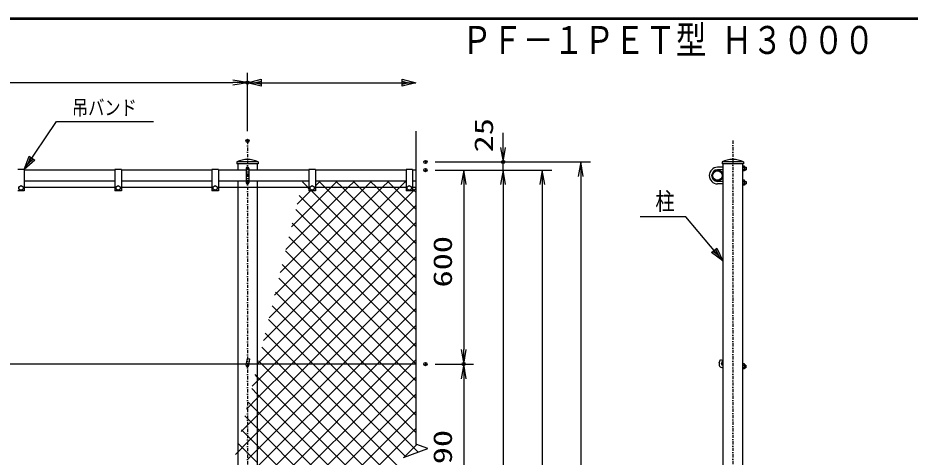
# Model space of a CAD drawing. Units: millimetres, scale not verified. Extents: x -4425 to 4425, y -3150 to 3150.
# Drawn here: x -1857 to 901, y 1567 to 2925 of the extents above; entities that cross this region are included whole.
import ezdxf
from ezdxf.enums import TextEntityAlignment as Align

# ---------------------------------------------------------------- set-up
doc = ezdxf.new("R2010")
doc.units = ezdxf.units.MM
doc.header["$LTSCALE"] = 20
doc.header["$PDMODE"] = 32
doc.header["$PDSIZE"] = 10
doc.linetypes.add('USER1', pattern=[1.01, 0.5, -0.25, 0.01, -0.25])
for name, color, linetype, lineweight in [('0-0_1', 7, 'Continuous', 25), ('0-1_0', 7, 'Continuous', 25), ('0-3_EXTCNT-L', 4, 'Continuous', 25), ('0-5_WAKU', 7, 'Continuous', 25), ('0-6_D-TTL-TXT', 7, 'Continuous', 25)]:
    doc.layers.add(name, color=color, linetype=linetype, lineweight=lineweight)
doc.layers.add('0-2_DEFPOINTS', color=7, linetype='Continuous')
doc.styles.add('ＭＳ ゴシック', font='')
doc.styles.get('ＭＳ ゴシック').set_extended_font_data('MS Gothic')

# ---------------------------------------------------------------- blocks, each defined once
blk = doc.blocks.new('C70')
at = {"layer": '0-0_1', "color": 4}
blk.add_line((75268.1, 97998.2), (75290.3, 98018.6), dxfattribs=at)
blk = doc.blocks.new('C93')
at = {"layer": '0-0_1', "color": 4}
for points in [[(93549.4, 109625.9), (91262.8, 112340.3), (88427.8, 112340.3)], [(93088.5, 110336), (93278.8, 109947.1), (92927.9, 110200.7)]]:
    blk.add_lwpolyline(points, dxfattribs=at)
blk.add_lwpolyline([(93168.8, 110403.6), (93549.4, 109625.9), (92847.6, 110133.1)], close=True, dxfattribs=at)
blk = doc.blocks.new('DARROWS')
at = {"layer": '0-1_0', "color": 2}
blk.add_line((0, 0), (-19.982, 0), dxfattribs=at)
blk.add_lwpolyline([(-20, -3.333), (0, 0), (-20, 3.333)], dxfattribs=at)

msp = doc.modelspace()

# ---------------------------------------------------------------- linework, layer by layer
at = {"layer": '0-0_1', "color": 4}
for p, q in [((-627.12, 2574.62), (-627.12, 1607.54)), ((389.65, 2463.08), (394.65, 2463.08)), ((389.65, 2456.28), (394.65, 2456.28)), ((389.65, 2419.08), (394.65, 2419.08)), ((389.65, 2412.28), (394.65, 2412.28)), ((393.68, 1851.08), (389.68, 1851.08)), ((393.68, 1844.28), (389.68, 1844.28))]:
    msp.add_line(p, q, dxfattribs=at)
at = {"layer": '0-0_1', "color": 4, "linetype": 'USER1'}
for p, q in [((-1147.11, 2544.68), (-1147.12, -935.32)), ((352.88, 2545.53), (352.88, -935.32))]:
    msp.add_line(p, q, dxfattribs=at)
at = {"layer": '0-0_1'}
for p, q in [((-1837.11, 2456.68), (-1857.12, 2456.68)), ((-1837.11, 2456.68), (-1837.11, 2390.68)), ((-1557.12, 2456.68), (-1557.12, 2390.68)), ((-1537.11, 2456.68), (-1557.12, 2456.68)), ((-1537.11, 2456.68), (-1537.11, 2390.68)), ((-1257.12, 2456.68), (-1257.12, 2390.68)), ((-1237.12, 2456.68), (-1257.12, 2456.68)), ((-1237.12, 2456.68), (-1237.12, 2390.68)), ((-1114.12, 2479.68), (-1180.12, 2479.68)), ((-1180.12, 2479.68), (-1180.12, 2473.68)), ((-1114.12, 2473.68), (-1180.12, 2473.68)), ((-1177.42, 2473.68), (-1177.42, 2454.68)), ((-1151.12, 2459.68), (-1151.12, 2415.68)), ((-1143.12, 2459.68), (-1143.12, 2415.68)), ((-1116.81, 2473.68), (-1116.82, 2454.68)), ((-1114.12, 2479.68), (-1114.12, 2473.68)), ((-957.12, 2456.68), (-957.12, 2390.68)), ((-937.11, 2456.68), (-957.12, 2456.68)), ((-937.11, 2456.68), (-937.11, 2390.68)), ((-657.12, 2456.68), (-657.12, 2390.68)), ((-637.11, 2456.68), (-657.12, 2456.68)), ((-637.11, 2456.68), (-637.11, 2390.68)), ((322.55, 2463.68), (305.55, 2463.68)), ((322.55, 2455.68), (305.55, 2455.68)), ((385.88, 2479.68), (319.88, 2479.68)), ((319.88, 2479.68), (319.88, 2473.68)), ((385.88, 2473.68), (319.88, 2473.68)), ((389.07, 2467.18), (383.15, 2467.18)), ((383.15, 2463.43), (389.07, 2463.43)), ((383.15, 2455.94), (389.07, 2455.94)), ((385.89, 2479.68), (385.89, 2473.68)), ((389.65, 2465.93), (389.07, 2467.18)), ((389.65, 2463.68), (394.05, 2463.68)), ((389.65, 2455.68), (394.05, 2455.68)), ((394.05, 2463.68), (394.05, 2455.68)), ((394.05, 2463.68), (394.65, 2463.08)), ((394.65, 2456.28), (394.05, 2455.68)), ((394.65, 2463.08), (394.65, 2456.28)), ((-1557.12, 2454.68), (-1837.12, 2454.68)), ((-1257.12, 2454.68), (-1537.11, 2454.68)), ((-1151.12, 2454.68), (-1237.12, 2454.68)), ((-957.12, 2454.68), (-1143.12, 2454.68)), ((-657.12, 2454.68), (-937.11, 2454.68)), ((-627.12, 2454.68), (-637.11, 2454.68)), ((-1853.61, 2395.43), (-1853.61, 2402.93)), ((-1557.12, 2420.68), (-1837.12, 2420.68)), ((-1557.12, 2400.68), (-1837.12, 2400.68)), ((-1553.61, 2395.43), (-1553.61, 2402.93)), ((-1257.12, 2420.68), (-1537.11, 2420.68)), ((-1257.12, 2400.68), (-1537.11, 2400.68)), ((-1253.61, 2395.43), (-1253.61, 2402.93)), ((-1151.12, 2420.68), (-1237.12, 2420.68)), ((-957.12, 2400.68), (-1237.12, 2400.68)), ((-1177.42, 2420.68), (-1177.42, -481.32)), ((-957.12, 2420.68), (-1143.12, 2420.68)), ((-1116.82, 2420.68), (-1116.82, -481.32)), ((-953.61, 2395.43), (-953.61, 2402.93)), ((-657.12, 2420.68), (-937.11, 2420.68)), ((-657.12, 2400.68), (-937.11, 2400.68)), ((-653.61, 2395.43), (-653.61, 2402.93)), ((-627.12, 2420.68), (-637.11, 2420.68)), ((-627.12, 2400.68), (-637.11, 2400.68)), ((322.55, 2419.68), (305.55, 2419.68)), ((322.55, 2411.68), (305.55, 2411.68)), ((389.07, 2423.18), (383.15, 2423.18)), ((383.15, 2419.43), (389.07, 2419.43)), ((383.15, 2411.94), (389.07, 2411.94)), ((389.65, 2421.93), (389.07, 2423.18)), ((389.65, 2419.68), (394.05, 2419.68)), ((389.65, 2411.68), (394.05, 2411.68)), ((394.05, 2419.68), (394.05, 2411.68)), ((394.05, 2419.68), (394.65, 2419.08)), ((394.05, 2411.68), (394.65, 2412.28)), ((394.65, 2419.08), (394.65, 2412.28)), ((-1837.11, 2390.68), (-1857.11, 2390.68)), ((-1847.11, 2391.68), (-1853.61, 2395.43)), ((-1537.11, 2390.68), (-1557.11, 2390.68)), ((-1547.11, 2391.68), (-1553.61, 2395.43)), ((-1237.11, 2390.68), (-1257.11, 2390.68)), ((-1247.11, 2391.68), (-1253.61, 2395.43)), ((-937.11, 2390.68), (-957.11, 2390.68)), ((-947.11, 2391.68), (-953.61, 2395.43)), ((-637.11, 2390.68), (-657.11, 2390.68)), ((-647.11, 2391.68), (-653.61, 2395.43)), ((-1150.47, 1854.68), (-3142.35, 1854.68)), ((-1143.16, 1850.1), (-1139.51, 1870.78)), ((-627.12, 1854.68), (-1142.35, 1854.68)), ((311.12, 1858.44), (314.87, 1868.73)), ((314.87, 1868.73), (322.39, 1865.99)), ((318.64, 1855.71), (322.39, 1865.99)), ((321.46, 1851.68), (322.58, 1851.68)), ((389.11, 1855.18), (383.18, 1855.18)), ((383.18, 1851.43), (389.11, 1851.43)), ((389.68, 1853.93), (389.11, 1855.18)), ((393.08, 1851.68), (389.68, 1851.68)), ((393.68, 1851.08), (393.08, 1851.68)), ((393.08, 1851.68), (393.08, 1843.68)), ((393.68, 1851.08), (393.68, 1844.28)), ((321.46, 1843.68), (322.58, 1843.68)), ((383.18, 1843.93), (389.11, 1843.93)), ((393.08, 1843.68), (389.68, 1843.68)), ((393.68, 1844.28), (393.08, 1843.68))]:
    msp.add_line(p, q, dxfattribs=at)
at = {"layer": '0-0_1', "color": 4}
for points in [[(-1105.11, 2714.18), (-1147.11, 2724.68), (-1105.11, 2735.18)], [(-1804.9, 2485.6), (-1837.11, 2456.68), (-1822.3, 2497.36)]]:
    msp.add_lwpolyline(points, close=True, dxfattribs=at)
for points in [[(-1147.11, 2724.68), (-627.12, 2724.68), (-669.12, 2714.18), (-669.12, 2735.18), (-627.12, 2724.68)], [(-1105.11, 2719.43), (-1126.11, 2724.68), (-1105.11, 2729.93)], [(-669.12, 2729.93), (-648.12, 2724.68), (-669.12, 2719.43)], [(-1837.11, 2456.68), (-1737.12, 2604.68), (-1437.87, 2604.68)], [(-1809.25, 2488.54), (-1825.36, 2474.08), (-1817.95, 2494.42)], [(-664.7, 1566.5), (-589.53, 1593.86), (-627.12, 1607.54)]]:
    msp.add_lwpolyline(points, dxfattribs=at)
at = {"layer": '0-0_1'}
for points in [[(322.58, 2473.68), (322.58, -545.32), (322.58, -900.32)], [(389.65, 2465.93), (389.65, 2453.43), (389.07, 2452.18), (383.15, 2452.18)], [(383.19, 2473.68), (383.18, -545.32), (383.18, -900.32)], [(-1853.61, 2402.93), (-1847.11, 2406.69), (-1840.61, 2402.93), (-1840.61, 2395.43), (-1847.11, 2391.68)], [(-1553.61, 2402.93), (-1547.11, 2406.69), (-1540.61, 2402.93), (-1540.61, 2395.43), (-1547.11, 2391.68)], [(-1253.61, 2402.93), (-1247.11, 2406.69), (-1240.62, 2402.93), (-1240.62, 2395.43), (-1247.11, 2391.68)], [(-953.61, 2402.93), (-947.11, 2406.69), (-940.62, 2402.93), (-940.62, 2395.43), (-947.11, 2391.68)], [(-653.61, 2402.93), (-647.11, 2406.69), (-640.62, 2402.93), (-640.62, 2395.43), (-647.11, 2391.68)], [(389.65, 2421.93), (389.65, 2409.43), (389.07, 2408.18), (383.15, 2408.18)], [(-1151.04, 1851.43), (-1147.4, 1872.11), (-1139.51, 1870.78)], [(389.68, 1853.93), (389.68, 1841.43), (389.11, 1840.18), (383.18, 1840.18)]]:
    msp.add_lwpolyline(points, dxfattribs=at)
for centre, radius in [((305.55, 2437.68), 17), ((305.55, 2437.68), 14.7), ((-1847.11, 2399.18), 6.5), ((-1547.11, 2399.18), 6.5), ((-1247.11, 2399.18), 6.5), ((-947.11, 2399.18), 6.5), ((-647.11, 2399.18), 6.5), ((320.58, 1854.68), 2)]:
    msp.add_circle(centre, radius, dxfattribs=at)
for centre, radius, start, end in [((-1147.12, 2415.63), 72.06, 62.74366, 117.25622), ((352.88, 2415.61), 72.08, 62.75156, 117.24901), ((-1147.12, 2459.68), 4, 0, 180), ((306.55, 2437.68), 26, 92.20422, 267.79578), ((306.55, 2437.68), 18, 93.18472, 266.81528), ((383.93, 2465.93), 5.71, 334.0202, 0), ((377.2, 2459.68), 12.45, 342.48083, 17.5195), ((383.93, 2453.43), 5.71, 0, 25.97979), ((-1147.12, 2415.68), 4, 180, 0), ((383.93, 2421.93), 5.71, 334.0202, 0), ((377.2, 2415.68), 12.45, 342.48083, 17.5195), ((383.93, 2409.43), 5.71, 0, 25.97979), ((-1147.12, 1850.68), 4, 169.25091, 351.57761), ((321.46, 1854.68), 11, 160.00017, 270), ((321.46, 1854.68), 3, 160.00017, 270), ((377.23, 1847.68), 12.45, 342.48373, 17.51709), ((383.97, 1853.93), 5.71, 334.0199, 0), ((383.97, 1841.43), 5.71, 0, 25.9799)]:
    msp.add_arc(centre, radius, start, end, dxfattribs=at)
at = {"layer": '0-1_0', "color": 1}
for p, q in [((-1147.11, 2574.68), (-1147.11, 2755.24)), ((-567.12, 2479.68), (-87.11, 2479.68)), ((-567.12, 2479.68), (-327.12, 2479.68)), ((-567.12, 2454.68), (-205.88, 2454.68)), ((-567.12, 2454.68), (-327.12, 2454.68)), ((-567.12, 2454.68), (-327.11, 2454.68)), ((-567.12, 2454.68), (-448.88, 2454.68)), ((-567.12, 1854.68), (-448.88, 1854.68)), ((-567.12, 1854.68), (-448.88, 1854.68))]:
    msp.add_line(p, q, dxfattribs=at)
at = {"layer": '0-1_0', "color": 2}
for p, q in [((-3102.11, 2725.24), (-1192.11, 2725.24)), ((-357.12, 2524.68), (-357.12, 2569.68)), ((-357.12, 2454.68), (-357.12, 2479.68)), ((-117.11, 2434.68), (-117.11, -855.32)), ((-478.88, 2409.68), (-478.88, 1899.68)), ((-357.12, 2409.68), (-357.12, 2364.68)), ((-357.11, 2409.68), (-357.11, -470.32)), ((-235.88, 2409.68), (-235.88, -500.32)), ((-478.88, 1809.68), (-478.88, 1309.68))]:
    msp.add_line(p, q, dxfattribs=at)
at = {"layer": '0-2_DEFPOINTS'}
for p in [(-1147.11, 2725.24), (-1147.11, 2544.68), (-597.12, 2479.68), (-357.12, 2479.68), (-597.12, 2454.68), (-597.12, 1854.68), (-478.88, 1854.68)]:
    msp.add_point(p, dxfattribs=at)
at = {"layer": '0-3_EXTCNT-L'}
for p, q in [((-1080.58, 1997.66), (-677.56, 2400.68)), ((-1063.29, 2067.99), (-730.6, 2400.68)), ((-1046, 2138.31), (-783.63, 2400.68)), ((-1028.71, 2208.63), (-836.66, 2400.68)), ((-1011.42, 2278.96), (-889.7, 2400.68)), ((-976.84, 2419.6), (-975.76, 2420.68)), ((-937.11, 2406.3), (-922.73, 2420.68)), ((-906.68, 2400.68), (-926.68, 2420.68)), ((-627.12, 2121.12), (-906.68, 2400.68)), ((-889.7, 2400.68), (-869.7, 2420.68)), ((-853.65, 2400.68), (-873.65, 2420.68)), ((-627.12, 2174.15), (-853.65, 2400.68)), ((-836.66, 2400.68), (-816.66, 2420.68)), ((-800.62, 2400.68), (-820.62, 2420.68)), ((-627.12, 2227.18), (-800.62, 2400.68)), ((-783.63, 2400.68), (-763.63, 2420.68)), ((-747.58, 2400.68), (-767.58, 2420.68)), ((-627.12, 2280.21), (-747.58, 2400.68)), ((-730.6, 2400.68), (-710.6, 2420.68)), ((-694.55, 2400.68), (-714.55, 2420.68)), ((-627.12, 2333.25), (-694.55, 2400.68)), ((-677.56, 2400.68), (-657.57, 2420.68)), ((-657.12, 2416.28), (-661.52, 2420.68)), ((-1097.87, 1927.34), (-627.12, 2398.1)), ((-994.13, 2349.28), (-952.73, 2390.68)), ((-627.12, 2015.05), (-987.66, 2375.6)), ((-627.12, 2068.08), (-949.71, 2390.68)), ((-627.12, 2386.28), (-637.11, 2396.28)), ((-1115.16, 1857.02), (-627.12, 2345.07)), ((-627.12, 1962.02), (-998.13, 2333.03)), ((-627.12, 1908.98), (-1008.59, 2290.46)), ((-627.12, 1855.95), (-1019.06, 2247.89)), ((-1011.43, 1854.68), (-627.12, 2239)), ((-678.88, 1854.68), (-1029.52, 2205.33)), ((-958.4, 1854.68), (-627.12, 2185.97)), ((-731.91, 1854.68), (-1039.99, 2162.76)), ((-905.37, 1854.68), (-627.12, 2132.93)), ((-784.95, 1854.68), (-1050.46, 2120.19)), ((-837.98, 1854.68), (-1060.92, 2077.63)), ((-852.33, 1854.68), (-627.12, 2079.9)), ((-799.3, 1854.68), (-627.12, 2026.87)), ((-746.27, 1854.68), (-627.12, 1973.83)), ((-997.08, 1854.68), (-1092.32, 1949.92)), ((-1050.11, 1854.68), (-1102.79, 1907.36)), ((-693.24, 1854.68), (-627.12, 1920.8)), ((-1116.82, 1749.3), (-1011.43, 1854.68)), ((-1116.82, 1696.27), (-958.4, 1854.68)), ((-1116.82, 1643.23), (-905.37, 1854.68)), ((-1116.82, 1590.2), (-852.33, 1854.68)), ((-1116.82, 1537.17), (-799.3, 1854.68)), ((-1116.82, 1484.13), (-746.27, 1854.68)), ((-1116.82, 1431.1), (-693.24, 1854.68)), ((-1103.14, 1854.68), (-1113.25, 1864.79)), ((-627.12, 1378.65), (-1103.14, 1854.68)), ((-627.12, 1431.69), (-1050.11, 1854.68)), ((-627.12, 1484.72), (-997.08, 1854.68)), ((-627.12, 1643.82), (-837.98, 1854.68)), ((-627.12, 1696.85), (-784.95, 1854.68)), ((-627.12, 1749.88), (-731.91, 1854.68)), ((-627.12, 1802.92), (-678.88, 1854.68)), ((-1116.82, 1815.32), (-1123.72, 1822.22)), ((-627.12, 1325.62), (-1116.82, 1815.32)), ((-1116.82, 1762.29), (-1134.18, 1779.66)), ((-1147.11, 1719), (-1116.82, 1749.3)), ((-627.12, 1272.59), (-1116.82, 1762.29)), ((-1149.74, 1716.37), (-1147.11, 1719)), ((-1147.11, 1686.52), (-1155.12, 1694.52)), ((-1147.11, 1665.97), (-1116.82, 1696.27)), ((-1116.82, 1656.22), (-1147.11, 1686.52)), ((-1071.1, 1264.68), (-627.12, 1708.67)), ((-1167.03, 1646.05), (-1147.11, 1665.97)), ((-725.28, 1264.68), (-1116.82, 1656.22)), ((-1018.07, 1264.68), (-627.12, 1655.64)), ((-1147.11, 1633.49), (-1165.58, 1651.96)), ((-1147.11, 1612.93), (-1116.82, 1643.23)), ((-1116.82, 1603.19), (-1147.11, 1633.49)), ((-1177.42, 1582.63), (-1147.11, 1612.93)), ((-1147.11, 1580.45), (-1176.05, 1609.39)), ((-778.31, 1264.68), (-1116.82, 1603.19)), ((-662.37, 1567.35), (-623.49, 1606.23)), ((-1184.33, 1575.72), (-1177.42, 1582.63)), ((-1147.11, 1559.9), (-1116.82, 1590.2)), ((-1116.82, 1550.16), (-1147.11, 1580.45))]:
    msp.add_line(p, q, dxfattribs=at)
for points in [[(-957.12, 2398.08), (-959.72, 2400.68), (-977.2, 2418.16)], [(-1132.45, 1786.69), (-1116.82, 1802.33), (-1064.47, 1854.68), (-627.12, 2292.03)], [(-619.34, 1583.01), (-891.01, 1854.68), (-1071.39, 2035.06)], [(-658.22, 1568.86), (-944.04, 1854.68), (-1081.85, 1992.49)], [(-1270.78, 1224.11), (-1230.2, 1264.68), (-1177.42, 1317.47), (-1147.11, 1347.77), (-1116.82, 1378.07), (-640.2, 1854.68), (-627.12, 1867.77)], [(-1288.07, 1153.78), (-1177.42, 1264.44), (-1177.17, 1264.68), (-1147.11, 1294.74), (-1116.82, 1325.04), (-627.12, 1814.74)], [(-1305.36, 1083.46), (-1177.42, 1211.4), (-1147.11, 1241.7), (-1124.14, 1264.68), (-1116.82, 1272), (-627.12, 1761.7)], [(-627.12, 1219.55), (-672.24, 1264.68), (-1116.82, 1709.25), (-1144.65, 1737.09)]]:
    msp.add_lwpolyline(points, dxfattribs=at)
at = {"layer": '0-5_WAKU'}
msp.add_line((-4047.88, 2923.24), (4198.12, 2923.24), dxfattribs=at)
msp.add_lwpolyline([(-4049.88, 2925.24), (4200.12, 2925.24), (4200.12, -2924.76), (-4049.88, -2924.76)], close=True, dxfattribs=at)
msp.add_lwpolyline([(-4045.88, -2920.76), (-4045.88, 2921.24), (4196.12, 2921.24)], dxfattribs=at)

# ---------------------------------------------------------------- block references
at = {"layer": '0-1_0'}
for name, p, xscale, yscale in [('DARROWS', (-1147.11, 2725.24), 2.25, 2.25), ('C93', (-4354.88, -3306.76), 0.05, 0.05), ('C70', (-4354.88, -3306.76), 0.05, 0.05)]:
    msp.add_blockref(name, p, dxfattribs=dict(at, xscale=xscale, yscale=yscale))
at = {"layer": '0-1_0', "xscale": 2.25, "yscale": 2.25}
for p, rotation in [((-357.12, 2479.68), 270), ((-117.11, 2479.68), 90), ((-478.88, 2454.68), 90), ((-357.12, 2454.68), 90), ((-357.11, 2454.68), 90), ((-235.88, 2454.68), 90), ((-478.88, 1854.68), 270), ((-478.88, 1854.68), 90)]:
    msp.add_blockref('DARROWS', p, dxfattribs=dict(at, rotation=rotation))

# ---------------------------------------------------------------- texts
at = {"layer": '0-0_1', "color": 4, "style": 'ＭＳ ゴシック', "width": 0.8}
for s, height, p in [('吊バンド', 45.92, (-1689.87, 2610.85)), ('柱', 54.12, (113.75, 2314.85))]:
    msp.add_text(s, height=height, dxfattribs=at).set_placement(p, align=Align.BOTTOM_LEFT)
at = {"layer": '0-1_0', "color": 3, "style": 'ＭＳ ゴシック', "width": 1.35}
for s, p in [('25', (-370.78, 2509.24)), ('600', (-497.78, 2091.68)), ('590', (-497.78, 1492.18))]:
    msp.add_text(s, height=57.77, rotation=90, dxfattribs=at).set_placement(p, align=Align.BOTTOM_LEFT)
at = {"layer": '0-6_D-TTL-TXT', "style": 'ＭＳ ゴシック', "width": 0.8}
msp.add_text('ＰＦ－１ＰＥＴ型 Ｈ３０００', height=86.65, dxfattribs=at).set_placement((-485.16, 2787.46), align=Align.BOTTOM_LEFT)

doc.saveas('drawing.dxf')
